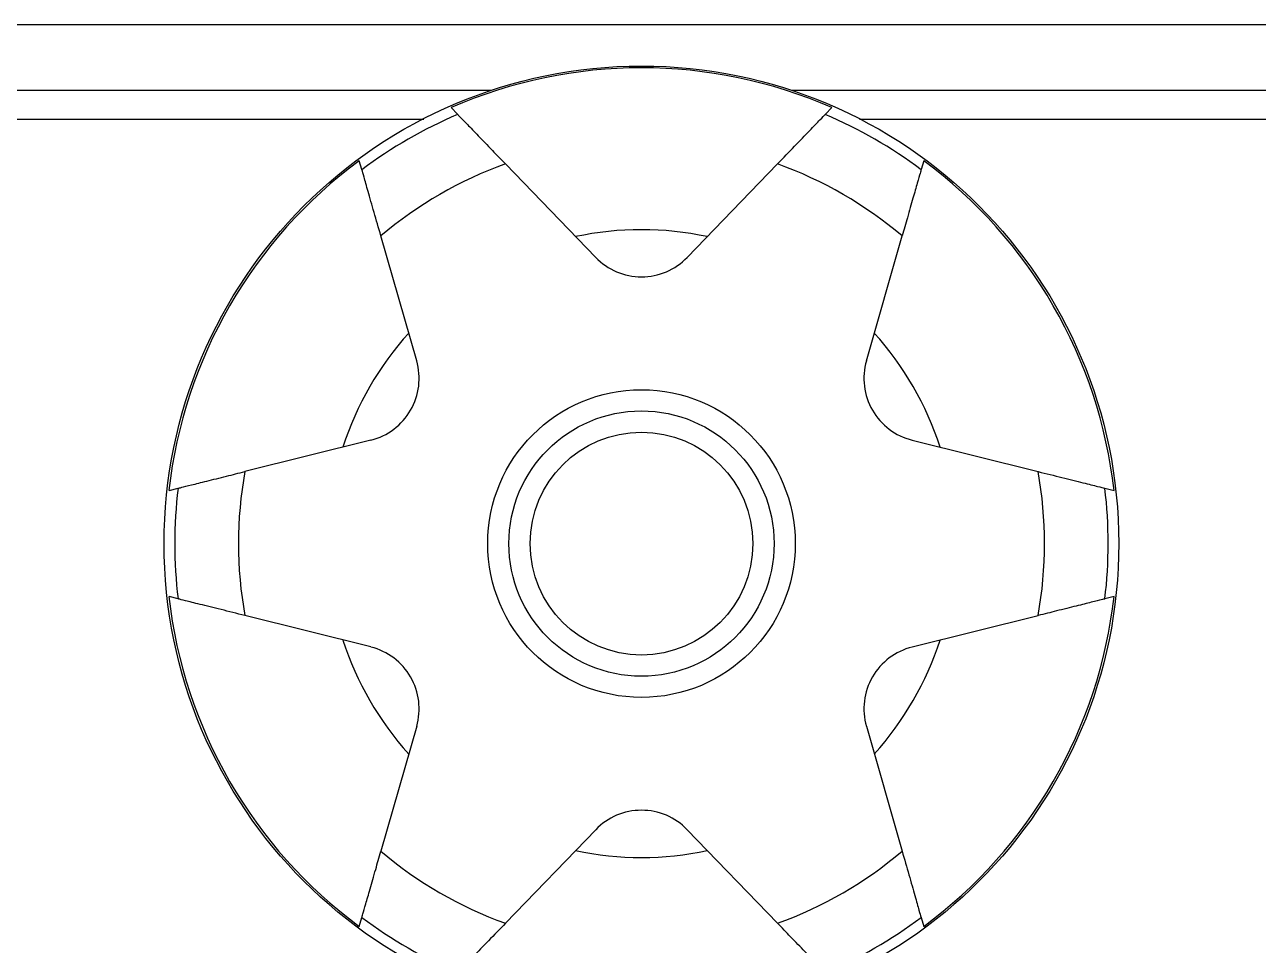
# Model space of a CAD drawing. Extents: x 16.7 to 113.1, y 4.5 to 84.5.
# Drawn here: x 53.378 to 54.541, y 13.904 to 14.772 of the extents above; entities that cross this region are included whole.
import ezdxf

# ---------------------------------------------------------------- set-up
doc = ezdxf.new("R2010")
doc.units = 0
doc.header["$MEASUREMENT"] = 0
doc.layers.add('OBJECT', color=7, linetype='CONTINUOUS')

msp = doc.modelspace()

# ---------------------------------------------------------------- linework, layer by layer
at = {"layer": 'OBJECT'}
for p, q in [((52.9073, 14.772), (55.0121, 14.772)), ((53.8178, 14.7101), (52.9281, 14.7101)), ((54.9913, 14.7101), (54.1017, 14.7101)), ((53.7803, 14.6938), (53.7864, 14.6875)), ((54.1331, 14.6875), (54.1392, 14.6938)), ((52.0142, 14.683), (53.7544, 14.683)), ((54.1651, 14.683), (55.9053, 14.683)), ((53.6961, 14.6354), (53.6937, 14.6438)), ((54.2258, 14.6438), (54.2233, 14.6354)), ((53.9166, 14.5527), (53.8315, 14.6408)), ((54.0029, 14.5527), (54.088, 14.6408)), ((53.7478, 14.4552), (53.714, 14.5729)), ((54.1717, 14.4552), (54.2054, 14.5729)), ((53.7046, 14.3805), (53.5858, 14.3508)), ((54.2148, 14.3805), (54.3337, 14.3508)), ((53.5143, 14.333), (53.5228, 14.3351)), ((54.3967, 14.3351), (54.4052, 14.333)), ((53.5228, 14.2309), (53.5143, 14.233)), ((54.4052, 14.233), (54.3967, 14.2309)), ((53.7046, 14.1856), (53.5858, 14.2152)), ((54.2148, 14.1856), (54.3337, 14.2152)), ((53.7478, 14.1108), (53.714, 13.9931)), ((54.1717, 14.1108), (54.2054, 13.9931)), ((53.9166, 14.0133), (53.8315, 13.9253)), ((54.0029, 14.0133), (54.088, 13.9253)), ((53.6937, 13.9222), (53.6961, 13.9307)), ((54.2233, 13.9307), (54.2258, 13.9222))]:
    msp.add_line(p, q, dxfattribs=at)
for radius in [0.45, 0.145, 0.125, 0.105]:
    msp.add_circle((53.9597, 14.283), radius, dxfattribs=at)
for centre, radius, start, end in [((53.9597, 14.283), 0.4483, 66.4043, 113.5957), ((53.9597, 14.283), 0.44, 113.1969, 126.8031), ((53.9597, 14.283), 0.44, 53.1969, 66.8031), ((53.9597, 14.283), 0.4483, 126.4043, 173.5957), ((53.9597, 14.283), 0.4483, 6.4043, 53.5957), ((53.9597, 14.283), 0.38, 109.7185, 130.2815), ((53.9597, 14.283), 0.38, 49.7185, 70.2815), ((53.9597, 14.283), 0.2958, 77.8905, 102.1095), ((53.9597, 14.5944), 0.06, 224, 316), ((53.9597, 14.283), 0.2958, 137.8905, 162.1095), ((53.9597, 14.283), 0.2958, 17.8905, 42.1095), ((53.6901, 14.4387), 0.06, 284, 16), ((54.2294, 14.4387), 0.06, 164, 256), ((53.9597, 14.283), 0.38, 169.7185, 190.2815), ((53.9597, 14.283), 0.38, 349.7185, 10.2815), ((53.9597, 14.283), 0.44, 173.1969, 186.8031), ((53.9597, 14.283), 0.44, 353.1969, 6.8031), ((53.9597, 14.283), 0.4483, 186.4043, 233.5957), ((53.9597, 14.283), 0.4483, 306.4043, 353.5957), ((53.9597, 14.283), 0.2958, 197.8905, 222.1095), ((53.9597, 14.283), 0.2958, 317.8905, 342.1095), ((53.6901, 14.1273), 0.06, 344, 76), ((54.2294, 14.1273), 0.06, 104, 196), ((53.9597, 13.9717), 0.06, 44, 136), ((53.9597, 14.283), 0.38, 229.7185, 250.2815), ((53.9597, 14.283), 0.2958, 257.8905, 282.1095), ((53.9597, 14.283), 0.38, 289.7185, 310.2815), ((53.9597, 14.283), 0.44, 233.1969, 246.8031), ((53.9597, 14.283), 0.44, 293.1969, 306.8031)]:
    msp.add_arc(centre, radius, start, end, dxfattribs=at)
for points, knots in [([(53.7864, 14.6875), (53.7869, 14.6869), (53.788, 14.6858), (53.7951, 14.6784), (53.8056, 14.6675), (53.8183, 14.6544), (53.8273, 14.6451), (53.8315, 14.6408)], [0, 0, 0, 0, 0.198026, 0.395861, 0.598898, 0.81482, 1, 1, 1, 1]), ([(54.088, 14.6408), (54.0934, 14.6464), (54.1043, 14.6577), (54.1185, 14.6725), (54.1285, 14.6828), (54.1326, 14.687), (54.1329, 14.6874), (54.1331, 14.6875)], [0, 0, 0, 0, 0.241746, 0.484005, 0.711796, 0.922051, 1, 1, 1, 1]), ([(53.714, 14.5729), (53.7119, 14.5805), (53.7075, 14.5955), (53.7019, 14.6153), (53.6979, 14.6291), (53.6963, 14.6347), (53.6962, 14.6352), (53.6961, 14.6354)], [0, 0, 0, 0, 0.241745, 0.4840054, 0.7117956, 0.922051, 1, 1, 1, 1]), ([(54.2233, 14.6354), (54.2231, 14.6346), (54.2227, 14.6331), (54.2199, 14.6232), (54.2157, 14.6087), (54.2107, 14.5912), (54.2071, 14.5787), (54.2054, 14.5729)], [0, 0, 0, 0, 0.198026, 0.39586, 0.598898, 0.81482, 1, 1, 1, 1]), ([(53.5228, 14.3351), (53.5235, 14.3353), (53.525, 14.3357), (53.535, 14.3382), (53.5497, 14.3418), (53.5674, 14.3463), (53.58, 14.3494), (53.5858, 14.3508)], [0, 0, 0, 0, 0.198026, 0.395861, 0.598898, 0.81482, 1, 1, 1, 1]), ([(54.3337, 14.3508), (54.3413, 14.349), (54.3565, 14.3452), (54.3764, 14.3402), (54.3904, 14.3367), (54.396, 14.3353), (54.3965, 14.3352), (54.3967, 14.3351)], [0, 0, 0, 0, 0.241745, 0.484005, 0.711795, 0.922051, 1, 1, 1, 1]), ([(53.5858, 14.2152), (53.5782, 14.2171), (53.563, 14.2209), (53.543, 14.2258), (53.5291, 14.2293), (53.5235, 14.2307), (53.5229, 14.2309), (53.5228, 14.2309)], [0, 0, 0, 0, 0.241745, 0.484005, 0.711795, 0.922051, 1, 1, 1, 1]), ([(54.3967, 14.2309), (54.3959, 14.2307), (54.3944, 14.2303), (54.3844, 14.2278), (54.3698, 14.2242), (54.3521, 14.2198), (54.3395, 14.2166), (54.3337, 14.2152)], [0, 0, 0, 0, 0.198026, 0.395861, 0.598898, 0.81482, 1, 1, 1, 1]), ([(53.6961, 13.9307), (53.6963, 13.9314), (53.6968, 13.9329), (53.6996, 13.9428), (53.7038, 13.9573), (53.7088, 13.9749), (53.7124, 13.9873), (53.714, 13.9931)], [0, 0, 0, 0, 0.198026, 0.39586, 0.598898, 0.81482, 1, 1, 1, 1]), ([(54.2054, 13.9931), (54.2076, 13.9856), (54.2119, 13.9705), (54.2176, 13.9508), (54.2215, 13.9369), (54.2231, 13.9314), (54.2233, 13.9308), (54.2233, 13.9307)], [0, 0, 0, 0, 0.241745, 0.484005, 0.711795, 0.922051, 1, 1, 1, 1]), ([(53.8315, 13.9253), (53.8261, 13.9196), (53.8152, 13.9084), (53.8009, 13.8936), (53.7909, 13.8832), (53.7869, 13.8791), (53.7865, 13.8787), (53.7864, 13.8786)], [0, 0, 0, 0, 0.241745, 0.484005, 0.711796, 0.922051, 1, 1, 1, 1]), ([(54.1331, 13.8786), (54.1325, 13.8791), (54.1315, 13.8802), (54.1243, 13.8876), (54.1138, 13.8985), (54.1011, 13.9116), (54.0921, 13.921), (54.088, 13.9253)], [0, 0, 0, 0, 0.198026, 0.395861, 0.598898, 0.81482, 1, 1, 1, 1])]:
    msp.add_open_spline(points, degree=3, knots=knots, dxfattribs=at)

doc.saveas('drawing.dxf')
